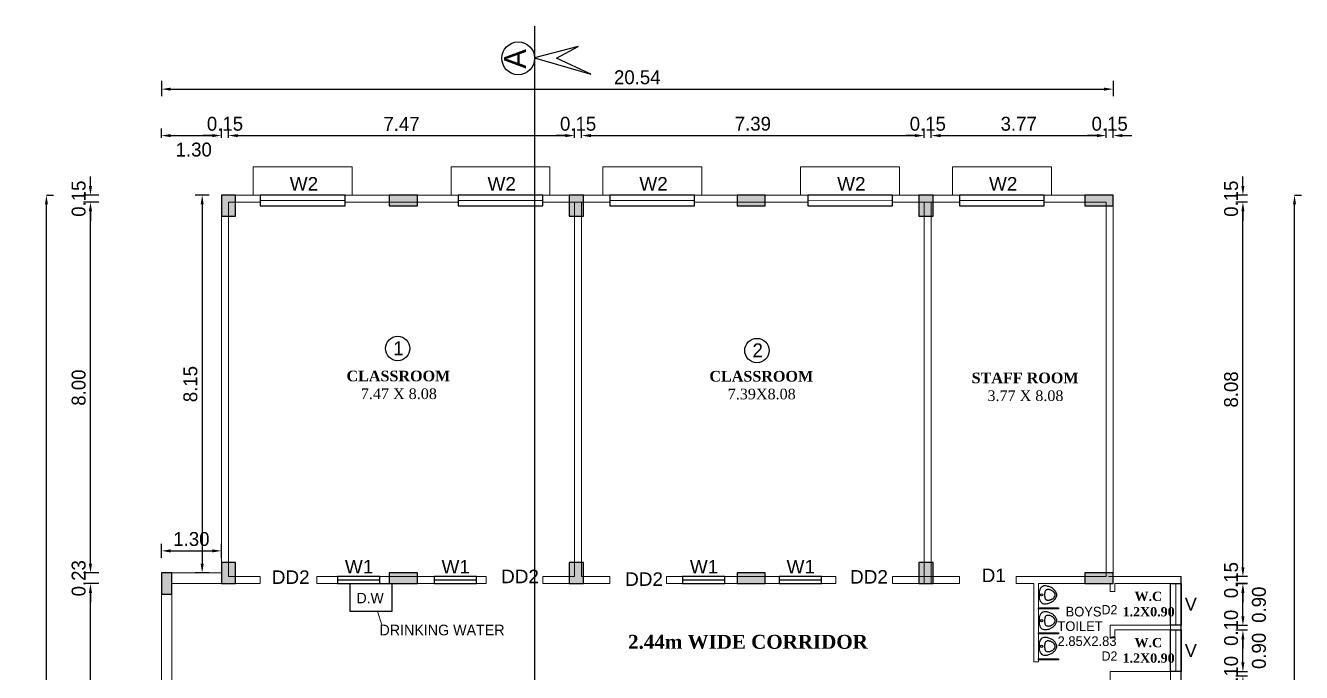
# Model space of a CAD drawing. Header units: metres. Extents: x 605 to 716, y 216 to 296.
# Drawn here: x 635.26 to 662.79, y 259.02 to 272.98 of the extents above; entities that cross this region are included whole.
import ezdxf
from ezdxf.enums import TextEntityAlignment as Align

# ---------------------------------------------------------------- set-up
doc = ezdxf.new("R2010")
doc.units = ezdxf.units.M
doc.linetypes.add('ACAD_ISO04W100', pattern=[30, 24, -3, 0, -3])
doc.linetypes.add('DASHED', pattern=[19.05, 12.7, -6.35])
for name, color, linetype in [('A-ANNO-TEXT01', 255, 'Continuous'), ('column', 7, 'Continuous'), ('Dim', 3, 'Continuous'), ('INT-FIXTURE', 251, 'Continuous'), ('STAIRS', 6, 'Continuous'), ('TEXT', 7, 'Continuous'), ('Window', 7, 'Continuous')]:
    doc.layers.add(name, color=color, linetype=linetype)
for name, color, linetype, lineweight in [('col fill', 251, 'Continuous', 0), ('Readymade Objects & Text', 7, 'Continuous', 40), ('sunshade', 31, 'Continuous', 15), ('wall', 2, 'Continuous', 18)]:
    doc.layers.add(name, color=color, linetype=linetype, lineweight=lineweight)
doc.styles.add('outer', font='BKANT.TTF')
doc.styles.add('text', font='arial.ttf')
doc.dimstyles.new('DC', dxfattribs={"dimtxt": 0.3, "dimasz": 0.2, "dimexe": 0.15, "dimexo": 0.15, "dimgap": 0.1, "dimtad": 1, "dimzin": 1, "dimdsep": 46, "dimtxsty": 'outer', "dimcen": 0.15, "dimdle": 1, "dimclrd": 8, "dimclre": 8, "dimclrt": 7, "dimadec": 0, "dimazin": 0, "dimtfac": 1, "dimtix": 1, "dimtofl": 0, "dimtmove": 2, "dimatfit": 0, "dimfxl": 0, "dimtolj": 1, "dimtzin": 0, "dimarcsym": 0})

# ---------------------------------------------------------------- blocks, each defined once
blk = doc.blocks.new('A$Cceb49713')
at = {"layer": 'col fill'}
for points in [[(-1320.3, 453.6), (-1332.3, 453.6), (-1332.3, 435.6), (-1320.3, 435.6)], [(-1189.8, 453.6), (-1189.8, 444.6), (-1165.8, 444.6), (-1165.8, 453.6)], [(-1024.8, 453.6), (-1036.8, 453.6), (-1036.8, 435.6), (-1024.8, 435.6)], [(-894.3, 453.6), (-894.3, 444.6), (-870.3, 444.6), (-870.3, 453.6)], [(-727.8, 453.6), (-739.8, 453.6), (-739.8, 435.6), (-727.8, 435.6)], [(-598.8, 453.6), (-598.8, 444.6), (-574.8, 444.6), (-574.8, 453.6)], [(-1320.3, 141.6), (-1332.3, 141.6), (-1332.3, 123.6), (-1320.3, 123.6)], [(-1024.8, 141.6), (-1036.8, 141.6), (-1036.8, 123.6), (-1024.8, 123.6)], [(-727.8, 141.6), (-739.8, 141.6), (-739.8, 123.6), (-727.8, 123.6)], [(-1383.3, 114.6), (-1374.3, 114.6), (-1374.3, 132.6), (-1383.3, 132.6)], [(-1189.8, 132.6), (-1189.8, 123.6), (-1165.8, 123.6), (-1165.8, 132.6)], [(-894.3, 132.6), (-894.3, 123.6), (-870.3, 123.6), (-870.3, 132.6)], [(-598.8, 132.6), (-598.8, 123.6), (-574.8, 123.6), (-574.8, 132.6)], [(-1374.3, 27.6), (-1383.3, 27.6), (-1383.3, 6.6), (-1374.3, 6.6)], [(-1173.3, 27.6), (-1182.3, 27.6), (-1182.3, 6.6), (-1173.3, 6.6)], [(-1026.3, 27.6), (-1035.3, 27.6), (-1035.3, 6.6), (-1026.3, 6.6)], [(-738.3, 9.6), (-729.3, 9.6), (-729.3, 27.6), (-738.3, 27.6)], [(-624.3, 18.6), (-624.3, 27.6), (-642.3, 27.6), (-642.3, 18.6)], [(-1035.3, -122.4), (-1026.3, -122.4), (-1026.3, -104.4), (-1035.3, -104.4)], [(-894.3, -104.4), (-894.3, -113.4), (-870.3, -113.4), (-870.3, -104.4)], [(-738.3, -122.4), (-729.3, -122.4), (-729.3, -104.4), (-738.3, -104.4)], [(-624.3, -116.4), (-624.3, -107.4), (-642.3, -107.4), (-642.3, -116.4)], [(-1374.3, -164.4), (-1383.3, -164.4), (-1383.3, -185.4), (-1374.3, -185.4)], [(-1173.3, -164.4), (-1182.3, -164.4), (-1182.3, -185.4), (-1173.3, -185.4)], [(-1026.3, -164.4), (-1035.3, -164.4), (-1035.3, -185.4), (-1026.3, -185.4)], [(-624.3, -179.4), (-624.3, -170.4), (-642.3, -170.4), (-642.3, -179.4)], [(-1383.3, -275.4), (-1374.3, -275.4), (-1374.3, -257.4), (-1383.3, -257.4)], [(-738.3, -314.4), (-729.3, -314.4), (-729.3, -296.4), (-738.3, -296.4)], [(-624.3, -314.4), (-624.3, -305.4), (-642.3, -305.4), (-642.3, -314.4)], [(-1374.3, -413.4), (-1383.3, -413.4), (-1383.3, -434.4), (-1374.3, -434.4)], [(-1173.3, -413.4), (-1182.3, -413.4), (-1182.3, -434.4), (-1173.3, -434.4)], [(-1026.3, -413.4), (-1035.3, -413.4), (-1035.3, -434.4), (-1026.3, -434.4)], [(-729.3, -413.4), (-738.3, -413.4), (-738.3, -434.4), (-729.3, -434.4)], [(-894.3, -425.4), (-894.3, -434.4), (-870.3, -434.4), (-870.3, -425.4)]]:
    blk.add_hatch(color=256, dxfattribs=at).paths.add_polyline_path(points)
at = {"layer": 'column'}
for p, q in [((-1320.3, 141.6), (-1332.3, 141.6)), ((-1332.3, 141.6), (-1332.3, 123.6)), ((-1320.3, 123.6), (-1320.3, 141.6)), ((-1374.3, 132.6), (-1383.3, 132.6)), ((-1383.3, 132.6), (-1383.3, 114.6)), ((-1374.3, 114.6), (-1374.3, 132.6)), ((-1332.3, 123.6), (-1320.3, 123.6)), ((-1383.3, 114.6), (-1374.3, 114.6)), ((-1026.3, -104.4), (-1035.3, -104.4)), ((-1035.3, -104.4), (-1035.3, -122.4)), ((-1026.3, -122.4), (-1026.3, -104.4)), ((-1035.3, -122.4), (-1026.3, -122.4)), ((-1026.3, -164.4), (-1035.3, -164.4)), ((-1035.3, -164.4), (-1035.3, -185.4)), ((-1026.3, -185.4), (-1026.3, -164.4)), ((-1035.3, -185.4), (-1026.3, -185.4))]:
    blk.add_line(p, q, dxfattribs=at)
for points in [[(-1320.3, 453.6), (-1332.3, 453.6), (-1332.3, 435.6), (-1320.3, 435.6)], [(-1189.8, 453.6), (-1189.8, 444.6), (-1165.8, 444.6), (-1165.8, 453.6)], [(-1024.8, 453.6), (-1036.8, 453.6), (-1036.8, 435.6), (-1024.8, 435.6)], [(-894.3, 453.6), (-894.3, 444.6), (-870.3, 444.6), (-870.3, 453.6)], [(-727.8, 453.6), (-739.8, 453.6), (-739.8, 435.6), (-727.8, 435.6)], [(-598.8, 453.6), (-598.8, 444.6), (-574.8, 444.6), (-574.8, 453.6)], [(-1024.8, 141.6), (-1036.8, 141.6), (-1036.8, 123.6), (-1024.8, 123.6)], [(-727.8, 141.6), (-739.8, 141.6), (-739.8, 123.6), (-727.8, 123.6)], [(-1189.8, 132.6), (-1189.8, 123.6), (-1165.8, 123.6), (-1165.8, 132.6)], [(-894.3, 132.6), (-894.3, 123.6), (-870.3, 123.6), (-870.3, 132.6)], [(-598.8, 132.6), (-598.8, 123.6), (-574.8, 123.6), (-574.8, 132.6)], [(-1374.3, 27.6), (-1383.3, 27.6), (-1383.3, 6.6), (-1374.3, 6.6)], [(-1173.3, 27.6), (-1182.3, 27.6), (-1182.3, 6.6), (-1173.3, 6.6)], [(-1026.3, 27.6), (-1035.3, 27.6), (-1035.3, 6.6), (-1026.3, 6.6)], [(-738.3, 9.6), (-729.3, 9.6), (-729.3, 27.6), (-738.3, 27.6)], [(-624.3, 18.6), (-624.3, 27.6), (-642.3, 27.6), (-642.3, 18.6)], [(-894.3, -104.4), (-894.3, -113.4), (-870.3, -113.4), (-870.3, -104.4)], [(-738.3, -122.4), (-729.3, -122.4), (-729.3, -104.4), (-738.3, -104.4)], [(-624.3, -116.4), (-624.3, -107.4), (-642.3, -107.4), (-642.3, -116.4)], [(-1374.3, -164.4), (-1383.3, -164.4), (-1383.3, -185.4), (-1374.3, -185.4)], [(-1173.3, -164.4), (-1182.3, -164.4), (-1182.3, -185.4), (-1173.3, -185.4)], [(-624.3, -179.4), (-624.3, -170.4), (-642.3, -170.4), (-642.3, -179.4)], [(-1383.3, -275.4), (-1374.3, -275.4), (-1374.3, -257.4), (-1383.3, -257.4)], [(-738.3, -314.4), (-729.3, -314.4), (-729.3, -296.4), (-738.3, -296.4)], [(-624.3, -314.4), (-624.3, -305.4), (-642.3, -305.4), (-642.3, -314.4)], [(-1374.3, -413.4), (-1383.3, -413.4), (-1383.3, -434.4), (-1374.3, -434.4)], [(-1173.3, -413.4), (-1182.3, -413.4), (-1182.3, -434.4), (-1173.3, -434.4)], [(-1026.3, -413.4), (-1035.3, -413.4), (-1035.3, -434.4), (-1026.3, -434.4)], [(-729.3, -413.4), (-738.3, -413.4), (-738.3, -434.4), (-729.3, -434.4)], [(-894.3, -425.4), (-894.3, -434.4), (-870.3, -434.4), (-870.3, -425.4)]]:
    blk.add_lwpolyline(points, close=True, dxfattribs=at)
blk = doc.blocks.new('*D172')
at = {"layer": 'Defpoints', "color": 0}
for p in [(639.486, 269.316), (639.07, 261.163), (639.486, 261.163)]:
    blk.add_point(p, dxfattribs=at)
at = {"layer": 'Dim', "color": 8, "lineweight": -2}
for p, q in [((639.22, 269.316), (638.92, 269.316)), ((639.07, 269.116), (639.07, 261.363)), ((639.22, 261.163), (638.92, 261.163))]:
    blk.add_line(p, q, dxfattribs=at)
at = {"layer": 'Dim', "color": 8}
for points in [[(639.037, 269.116), (639.104, 269.116), (639.07, 269.316)], [(639.037, 261.363), (639.104, 261.363), (639.07, 261.163)]]:
    blk.add_solid(points, dxfattribs=at)
at = {"layer": 'Dim', "color": 7, "insert": (638.817, 265.239), "char_height": 0.3, "attachment_point": 5, "rotation": 90, "style": 'outer'}
blk.add_mtext('\\A1;8.15', dxfattribs=at)
blk = doc.blocks.new('*D173')
at = {"layer": 'Defpoints', "color": 0}
for p in [(639.486, 261.64), (638.19, 261.163), (639.486, 261.163)]:
    blk.add_point(p, dxfattribs=at)
at = {"layer": 'Dim', "color": 8, "lineweight": -2}
for p, q in [((638.19, 261.49), (638.19, 261.79)), ((638.39, 261.64), (639.286, 261.64)), ((639.486, 261.49), (639.486, 261.79))]:
    blk.add_line(p, q, dxfattribs=at)
at = {"layer": 'Dim', "color": 8}
for points in [[(638.39, 261.673), (638.39, 261.606), (638.19, 261.64)], [(639.286, 261.673), (639.286, 261.606), (639.486, 261.64)]]:
    blk.add_solid(points, dxfattribs=at)
at = {"layer": 'Dim', "color": 7, "insert": (638.838, 261.894), "char_height": 0.3, "attachment_point": 5, "style": 'outer'}
blk.add_mtext('\\A1;1.30', dxfattribs=at)
blk = doc.blocks.new('URINAL1')
at = {"color": 32, "ltscale": 0.25}
for points in [[(-7.6, 6.5), (-8.4, 6.3), (-9.2, 6), (-9.8, 5.7), (-10.5, 5.4), (-11.1, 5), (-11.6, 4.7), (-12.2, 4.2), (-12.7, 3.8), (-13.2, 3.3), (-13.6, 2.8), (-14, 2.2), (-14.4, 1.6), (-14.7, 1.1), (-14.9, 0.5), (-15.1, -0.1), (-15.1, -0.8), (-15.1, -1.4), (-14.9, -2), (-14.7, -2.6), (-14.4, -3.2), (-14, -3.7), (-13.6, -4.3), (-13.2, -4.8), (-12.7, -5.3), (-12.2, -5.7), (-11.6, -6.2), (-11.1, -6.6), (-10.5, -6.9), (-9.8, -7.2), (-9.2, -7.5), (-8.4, -7.8), (-7.6, -8), (-6.8, -8.2), (-5.9, -8.3), (-5, -8.3), (-4.1, -8.3), (-3.2, -8), (-2.4, -7.6), (-1.7, -7), (-1.1, -6.1), (-0.6, -5), (-0.2, -3.7), (0, -2.3), (0, -0.8), (0, 0.8), (-0.2, 2.2), (-0.6, 3.5), (-1.1, 4.6), (-1.7, 5.5), (-2.4, 6.1), (-3.2, 6.5), (-4.1, 6.8), (-5, 6.8), (-5.9, 6.8), (-6.8, 6.7)], [(-9.2, 3.6), (-9.7, 3.5), (-10.1, 3.3), (-10.5, 3.1), (-10.9, 2.9), (-11.3, 2.7), (-11.6, 2.5), (-11.9, 2.2), (-12.2, 2), (-12.5, 1.7), (-12.8, 1.4), (-13, 1), (-13.3, 0.7), (-13.4, 0.3), (-13.6, 0), (-13.7, -0.4), (-13.7, -0.8), (-13.7, -1.1), (-13.6, -1.5), (-13.4, -1.8), (-13.3, -2.2), (-13, -2.5), (-12.8, -2.9), (-12.5, -3.2), (-12.2, -3.5), (-11.9, -3.7), (-11.6, -4), (-11.3, -4.2), (-10.9, -4.4), (-10.5, -4.6), (-10.1, -4.8), (-9.7, -5), (-9.2, -5.1), (-8.7, -5.2), (-8.1, -5.3), (-7.6, -5.3), (-7, -5.3), (-6.5, -5.1), (-6, -4.9), (-5.6, -4.5), (-5.2, -4), (-5, -3.3), (-4.8, -2.5), (-4.6, -1.7), (-4.6, -0.8), (-4.6, 0.2), (-4.8, 1), (-5, 1.8), (-5.2, 2.5), (-5.6, 3), (-6, 3.4), (-6.5, 3.6), (-7, 3.7), (-7.6, 3.8), (-8.1, 3.8), (-8.7, 3.7)]]:
    blk.add_lwpolyline(points, close=True, dxfattribs=at)
blk.add_circle((-2.2, -0.8), 0.95, dxfattribs=at)
blk = doc.blocks.new('*D79')
at = {"layer": 'Defpoints', "color": 0}
for p in [(638.19, 270.403), (639.486, 270.601), (639.486, 270.403)]:
    blk.add_point(p, dxfattribs=at)
at = {"layer": 'Dim', "color": 8, "lineweight": -2}
for p, q in [((638.19, 270.553), (638.19, 270.751)), ((639.486, 270.553), (639.486, 270.751)), ((638.39, 270.601), (639.286, 270.601))]:
    blk.add_line(p, q, dxfattribs=at)
at = {"layer": 'Dim', "color": 8}
for points in [[(638.39, 270.635), (638.39, 270.568), (638.19, 270.601)], [(639.286, 270.635), (639.286, 270.568), (639.486, 270.601)]]:
    blk.add_solid(points, dxfattribs=at)
at = {"layer": 'Dim', "color": 7, "insert": (638.888, 270.298), "char_height": 0.3, "attachment_point": 5, "style": 'outer'}
blk.add_mtext('\\A1;1.30', dxfattribs=at)
blk = doc.blocks.new('*D80')
at = {"layer": 'Defpoints', "color": 0}
for p in [(639.486, 270.403), (639.638, 270.601), (639.638, 270.403)]:
    blk.add_point(p, dxfattribs=at)
at = {"layer": 'Dim', "color": 8, "lineweight": -2}
for p, q in [((639.486, 270.553), (639.486, 270.751)), ((639.638, 270.553), (639.638, 270.751)), ((639.286, 270.601), (639.086, 270.601)), ((639.838, 270.601), (640.038, 270.601))]:
    blk.add_line(p, q, dxfattribs=at)
at = {"layer": 'Dim', "color": 8}
for points in [[(639.286, 270.635), (639.286, 270.568), (639.486, 270.601)], [(639.838, 270.635), (639.838, 270.568), (639.638, 270.601)]]:
    blk.add_solid(points, dxfattribs=at)
at = {"layer": 'Dim', "color": 7, "insert": (639.562, 270.855), "char_height": 0.3, "attachment_point": 5, "style": 'outer'}
blk.add_mtext('\\A1;0.15', dxfattribs=at)
blk = doc.blocks.new('*D81')
at = {"layer": 'Defpoints', "color": 0}
for p in [(639.638, 270.403), (647.106, 270.601), (647.106, 270.403)]:
    blk.add_point(p, dxfattribs=at)
at = {"layer": 'Dim', "color": 8, "lineweight": -2}
for p, q in [((639.638, 270.553), (639.638, 270.751)), ((647.106, 270.553), (647.106, 270.751)), ((639.838, 270.601), (646.906, 270.601))]:
    blk.add_line(p, q, dxfattribs=at)
at = {"layer": 'Dim', "color": 8}
for points in [[(639.838, 270.635), (639.838, 270.568), (639.638, 270.601)], [(646.906, 270.635), (646.906, 270.568), (647.106, 270.601)]]:
    blk.add_solid(points, dxfattribs=at)
at = {"layer": 'Dim', "color": 7, "insert": (643.372, 270.854), "char_height": 0.3, "attachment_point": 5, "style": 'outer'}
blk.add_mtext('\\A1;7.47', dxfattribs=at)
blk = doc.blocks.new('*D82')
at = {"layer": 'Defpoints', "color": 0}
for p in [(647.106, 270.403), (647.256, 270.601), (647.256, 270.403)]:
    blk.add_point(p, dxfattribs=at)
at = {"layer": 'Dim', "color": 8, "lineweight": -2}
for p, q in [((647.106, 270.553), (647.106, 270.751)), ((647.256, 270.553), (647.256, 270.751)), ((646.906, 270.601), (646.706, 270.601)), ((647.456, 270.601), (647.656, 270.601))]:
    blk.add_line(p, q, dxfattribs=at)
at = {"layer": 'Dim', "color": 8}
for points in [[(646.906, 270.635), (646.906, 270.568), (647.106, 270.601)], [(647.456, 270.635), (647.456, 270.568), (647.256, 270.601)]]:
    blk.add_solid(points, dxfattribs=at)
at = {"layer": 'Dim', "color": 7, "insert": (647.181, 270.855), "char_height": 0.3, "attachment_point": 5, "style": 'outer'}
blk.add_mtext('\\A1;0.15', dxfattribs=at)
blk = doc.blocks.new('*D83')
at = {"layer": 'Defpoints', "color": 0}
for p in [(647.256, 270.403), (654.649, 270.601), (654.649, 270.403)]:
    blk.add_point(p, dxfattribs=at)
at = {"layer": 'Dim', "color": 8, "lineweight": -2}
for p, q in [((647.256, 270.553), (647.256, 270.751)), ((654.649, 270.553), (654.649, 270.751)), ((647.456, 270.601), (654.449, 270.601))]:
    blk.add_line(p, q, dxfattribs=at)
at = {"layer": 'Dim', "color": 8}
for points in [[(647.456, 270.635), (647.456, 270.568), (647.256, 270.601)], [(654.449, 270.635), (654.449, 270.568), (654.649, 270.601)]]:
    blk.add_solid(points, dxfattribs=at)
at = {"layer": 'Dim', "color": 7, "insert": (650.952, 270.856), "char_height": 0.3, "attachment_point": 5, "style": 'outer'}
blk.add_mtext('\\A1;7.39', dxfattribs=at)
blk = doc.blocks.new('*D84')
at = {"layer": 'Defpoints', "color": 0}
for p in [(654.649, 270.403), (654.802, 270.601), (654.802, 270.403)]:
    blk.add_point(p, dxfattribs=at)
at = {"layer": 'Dim', "color": 8, "lineweight": -2}
for p, q in [((654.649, 270.553), (654.649, 270.751)), ((654.802, 270.553), (654.802, 270.751)), ((654.449, 270.601), (654.249, 270.601)), ((655.002, 270.601), (655.202, 270.601))]:
    blk.add_line(p, q, dxfattribs=at)
at = {"layer": 'Dim', "color": 8}
for points in [[(654.449, 270.635), (654.449, 270.568), (654.649, 270.601)], [(655.002, 270.635), (655.002, 270.568), (654.802, 270.601)]]:
    blk.add_solid(points, dxfattribs=at)
at = {"layer": 'Dim', "color": 7, "insert": (654.726, 270.855), "char_height": 0.3, "attachment_point": 5, "style": 'outer'}
blk.add_mtext('\\A1;0.15', dxfattribs=at)
blk = doc.blocks.new('*D85')
at = {"layer": 'Defpoints', "color": 0}
for p in [(654.802, 270.403), (658.574, 270.601), (658.574, 270.403)]:
    blk.add_point(p, dxfattribs=at)
at = {"layer": 'Dim', "color": 8, "lineweight": -2}
for p, q in [((654.802, 270.553), (654.802, 270.751)), ((658.574, 270.553), (658.574, 270.751)), ((655.002, 270.601), (658.374, 270.601))]:
    blk.add_line(p, q, dxfattribs=at)
at = {"layer": 'Dim', "color": 8}
for points in [[(655.002, 270.635), (655.002, 270.568), (654.802, 270.601)], [(658.374, 270.635), (658.374, 270.568), (658.574, 270.601)]]:
    blk.add_solid(points, dxfattribs=at)
at = {"layer": 'Dim', "color": 7, "insert": (656.688, 270.855), "char_height": 0.3, "attachment_point": 5, "style": 'outer'}
blk.add_mtext('\\A1;3.77', dxfattribs=at)
blk = doc.blocks.new('*D86')
at = {"layer": 'Defpoints', "color": 0}
for p in [(658.574, 270.403), (658.726, 270.601), (658.726, 270.403)]:
    blk.add_point(p, dxfattribs=at)
at = {"layer": 'Dim', "color": 8, "lineweight": -2}
for p, q in [((658.574, 270.553), (658.574, 270.751)), ((658.726, 270.553), (658.726, 270.751)), ((658.374, 270.601), (658.174, 270.601)), ((658.926, 270.601), (659.126, 270.601))]:
    blk.add_line(p, q, dxfattribs=at)
at = {"layer": 'Dim', "color": 8}
for points in [[(658.374, 270.635), (658.374, 270.568), (658.574, 270.601)], [(658.926, 270.635), (658.926, 270.568), (658.726, 270.601)]]:
    blk.add_solid(points, dxfattribs=at)
at = {"layer": 'Dim', "color": 7, "insert": (658.65, 270.855), "char_height": 0.3, "attachment_point": 5, "style": 'outer'}
blk.add_mtext('\\A1;0.15', dxfattribs=at)
blk = doc.blocks.new('*D87')
at = {"layer": 'Defpoints', "color": 0}
for p in [(638.19, 271.999), (658.726, 271.999), (658.726, 271.604)]:
    blk.add_point(p, dxfattribs=at)
at = {"layer": 'Dim', "color": 8, "lineweight": -2}
for p, q in [((638.19, 271.784), (638.19, 271.454)), ((658.726, 271.784), (658.726, 271.454)), ((638.39, 271.604), (658.526, 271.604))]:
    blk.add_line(p, q, dxfattribs=at)
at = {"layer": 'Dim', "color": 8}
for points in [[(638.39, 271.637), (638.39, 271.571), (638.19, 271.604)], [(658.526, 271.637), (658.526, 271.571), (658.726, 271.604)]]:
    blk.add_solid(points, dxfattribs=at)
at = {"layer": 'Dim', "color": 7, "insert": (648.458, 271.858), "char_height": 0.3, "attachment_point": 5, "style": 'outer'}
blk.add_mtext('\\A1;20.54', dxfattribs=at)
blk = doc.blocks.new('*D106')
at = {"layer": 'Defpoints', "color": 0}
for p in [(661.525, 261.083), (661.776, 261.083), (661.776, 260.934)]:
    blk.add_point(p, dxfattribs=at)
at = {"layer": 'Dim', "color": 8, "lineweight": -2}
for p, q in [((661.525, 261.283), (661.525, 261.483)), ((661.626, 261.083), (661.375, 261.083)), ((661.626, 260.934), (661.375, 260.934)), ((661.525, 260.734), (661.525, 260.534))]:
    blk.add_line(p, q, dxfattribs=at)
at = {"layer": 'Dim', "color": 8}
for points in [[(661.492, 261.283), (661.558, 261.283), (661.525, 261.083)], [(661.492, 260.734), (661.558, 260.734), (661.525, 260.934)]]:
    blk.add_solid(points, dxfattribs=at)
at = {"layer": 'Dim', "color": 7, "insert": (661.271, 261.008), "char_height": 0.3, "attachment_point": 5, "rotation": 90, "style": 'outer'}
blk.add_mtext('\\A1;0.15', dxfattribs=at)
blk = doc.blocks.new('*D107')
at = {"layer": 'Defpoints', "color": 0}
for p in [(661.525, 269.164), (661.776, 269.164), (661.776, 261.083)]:
    blk.add_point(p, dxfattribs=at)
at = {"layer": 'Dim', "color": 8, "lineweight": -2}
for p, q in [((661.626, 269.164), (661.375, 269.164)), ((661.525, 261.283), (661.525, 268.964)), ((661.626, 261.083), (661.375, 261.083))]:
    blk.add_line(p, q, dxfattribs=at)
at = {"layer": 'Dim', "color": 8}
for points in [[(661.492, 268.964), (661.558, 268.964), (661.525, 269.164)], [(661.492, 261.283), (661.558, 261.283), (661.525, 261.083)]]:
    blk.add_solid(points, dxfattribs=at)
at = {"layer": 'Dim', "color": 7, "insert": (661.271, 265.123), "char_height": 0.3, "attachment_point": 5, "rotation": 90, "style": 'outer'}
blk.add_mtext('\\A1;8.08', dxfattribs=at)
blk = doc.blocks.new('*D108')
at = {"layer": 'Defpoints', "color": 0}
for p in [(661.525, 269.316), (661.776, 269.316), (661.776, 269.164)]:
    blk.add_point(p, dxfattribs=at)
at = {"layer": 'Dim', "color": 8, "lineweight": -2}
for p, q in [((661.525, 269.516), (661.525, 269.716)), ((661.626, 269.316), (661.375, 269.316)), ((661.626, 269.164), (661.375, 269.164)), ((661.525, 268.964), (661.525, 268.764))]:
    blk.add_line(p, q, dxfattribs=at)
at = {"layer": 'Dim', "color": 8}
for points in [[(661.492, 269.516), (661.558, 269.516), (661.525, 269.316)], [(661.492, 268.964), (661.558, 268.964), (661.525, 269.164)]]:
    blk.add_solid(points, dxfattribs=at)
at = {"layer": 'Dim', "color": 7, "insert": (661.271, 269.24), "char_height": 0.3, "attachment_point": 5, "rotation": 90, "style": 'outer'}
blk.add_mtext('\\A1;0.15', dxfattribs=at)
blk = doc.blocks.new('*D109')
at = {"layer": 'Defpoints', "color": 0}
for p in [(662.639, 269.316), (662.639, 269.316), (662.639, 246.761)]:
    blk.add_point(p, dxfattribs=at)
at = {"layer": 'Dim', "color": 8, "lineweight": -2}
for p, q in [((662.639, 269.316), (662.789, 269.316)), ((662.639, 246.961), (662.639, 269.116)), ((662.639, 246.761), (662.789, 246.761))]:
    blk.add_line(p, q, dxfattribs=at)
at = {"layer": 'Dim', "color": 8}
for points in [[(662.605, 269.116), (662.672, 269.116), (662.639, 269.316)], [(662.605, 246.961), (662.672, 246.961), (662.639, 246.761)]]:
    blk.add_solid(points, dxfattribs=at)
at = {"layer": 'Dim', "color": 7, "insert": (662.384, 258.038), "char_height": 0.3, "attachment_point": 5, "rotation": 90, "style": 'outer'}
blk.add_mtext('\\A1;22.56', dxfattribs=at)
blk = doc.blocks.new('*D111')
at = {"layer": 'Defpoints', "color": 0}
for p in [(661.525, 259.031), (661.776, 259.031), (661.776, 258.934)]:
    blk.add_point(p, dxfattribs=at)
at = {"layer": 'Dim', "color": 8, "lineweight": -2}
for p, q in [((661.525, 259.231), (661.525, 259.431)), ((661.626, 259.031), (661.375, 259.031)), ((661.626, 258.934), (661.375, 258.934)), ((661.525, 258.734), (661.525, 258.534))]:
    blk.add_line(p, q, dxfattribs=at)
at = {"layer": 'Dim', "color": 8}
for points in [[(661.492, 259.231), (661.558, 259.231), (661.525, 259.031)], [(661.492, 258.734), (661.558, 258.734), (661.525, 258.934)]]:
    blk.add_solid(points, dxfattribs=at)
at = {"layer": 'Dim', "color": 7, "insert": (661.271, 258.982), "char_height": 0.3, "attachment_point": 5, "rotation": 90, "style": 'outer'}
blk.add_mtext('\\A1;0.10', dxfattribs=at)
blk = doc.blocks.new('*D112')
at = {"layer": 'Defpoints', "color": 0}
for p in [(661.525, 259.931), (661.776, 259.931), (661.776, 259.031)]:
    blk.add_point(p, dxfattribs=at)
at = {"layer": 'Dim', "color": 8, "lineweight": -2}
for p, q in [((661.626, 259.931), (661.375, 259.931)), ((661.525, 259.231), (661.525, 259.731)), ((661.626, 259.031), (661.375, 259.031))]:
    blk.add_line(p, q, dxfattribs=at)
at = {"layer": 'Dim', "color": 8}
for points in [[(661.492, 259.731), (661.558, 259.731), (661.525, 259.931)], [(661.492, 259.231), (661.558, 259.231), (661.525, 259.031)]]:
    blk.add_solid(points, dxfattribs=at)
at = {"layer": 'Dim', "color": 7, "insert": (661.872, 259.481), "char_height": 0.3, "attachment_point": 5, "rotation": 90, "style": 'outer'}
blk.add_mtext('\\A1;0.90', dxfattribs=at)
blk = doc.blocks.new('*D113')
at = {"layer": 'Defpoints', "color": 0}
for p in [(661.525, 260.027), (661.776, 260.027), (661.776, 259.931)]:
    blk.add_point(p, dxfattribs=at)
at = {"layer": 'Dim', "color": 8, "lineweight": -2}
for p, q in [((661.525, 260.227), (661.525, 260.427)), ((661.626, 260.027), (661.375, 260.027)), ((661.626, 259.931), (661.375, 259.931)), ((661.525, 259.731), (661.525, 259.531))]:
    blk.add_line(p, q, dxfattribs=at)
at = {"layer": 'Dim', "color": 8}
for points in [[(661.492, 260.227), (661.558, 260.227), (661.525, 260.027)], [(661.492, 259.731), (661.558, 259.731), (661.525, 259.931)]]:
    blk.add_solid(points, dxfattribs=at)
at = {"layer": 'Dim', "color": 7, "insert": (661.271, 259.979), "char_height": 0.3, "attachment_point": 5, "rotation": 90, "style": 'outer'}
blk.add_mtext('\\A1;0.10', dxfattribs=at)
blk = doc.blocks.new('*D114')
at = {"layer": 'Defpoints', "color": 0}
for p in [(661.525, 260.927), (661.776, 260.927), (661.776, 260.027)]:
    blk.add_point(p, dxfattribs=at)
at = {"layer": 'Dim', "color": 8, "lineweight": -2}
for p, q in [((661.626, 260.927), (661.375, 260.927)), ((661.525, 260.227), (661.525, 260.727)), ((661.626, 260.027), (661.375, 260.027))]:
    blk.add_line(p, q, dxfattribs=at)
at = {"layer": 'Dim', "color": 8}
for points in [[(661.492, 260.727), (661.558, 260.727), (661.525, 260.927)], [(661.492, 260.227), (661.558, 260.227), (661.525, 260.027)]]:
    blk.add_solid(points, dxfattribs=at)
at = {"layer": 'Dim', "color": 7, "insert": (661.872, 260.477), "char_height": 0.3, "attachment_point": 5, "rotation": 90, "style": 'outer'}
blk.add_mtext('\\A1;0.90', dxfattribs=at)
blk = doc.blocks.new('*D119')
at = {"layer": 'Defpoints', "color": 0}
for p in [(636.66, 260.934), (637.138, 260.934), (637.138, 253.235)]:
    blk.add_point(p, dxfattribs=at)
at = {"layer": 'Dim', "color": 8, "lineweight": -2}
for p, q in [((636.84, 260.934), (636.51, 260.934)), ((636.66, 253.435), (636.66, 260.734)), ((636.84, 253.235), (636.51, 253.235))]:
    blk.add_line(p, q, dxfattribs=at)
at = {"layer": 'Dim', "color": 8}
for points in [[(636.626, 260.734), (636.693, 260.734), (636.66, 260.934)], [(636.626, 253.435), (636.693, 253.435), (636.66, 253.235)]]:
    blk.add_solid(points, dxfattribs=at)
at = {"layer": 'Dim', "color": 7, "insert": (636.406, 257.085), "char_height": 0.3, "attachment_point": 5, "rotation": 90, "style": 'outer'}
blk.add_mtext('\\A1;7.70', dxfattribs=at)
blk = doc.blocks.new('*D120')
at = {"layer": 'Defpoints', "color": 0}
for p in [(636.66, 261.163), (637.138, 261.163), (637.138, 260.934)]:
    blk.add_point(p, dxfattribs=at)
at = {"layer": 'Dim', "color": 8, "lineweight": -2}
for p, q in [((636.66, 261.363), (636.66, 261.563)), ((636.84, 261.163), (636.51, 261.163)), ((636.84, 260.934), (636.51, 260.934)), ((636.66, 260.734), (636.66, 260.534))]:
    blk.add_line(p, q, dxfattribs=at)
at = {"layer": 'Dim', "color": 8}
for points in [[(636.626, 261.363), (636.693, 261.363), (636.66, 261.163)], [(636.626, 260.734), (636.693, 260.734), (636.66, 260.934)]]:
    blk.add_solid(points, dxfattribs=at)
at = {"layer": 'Dim', "color": 7, "insert": (636.406, 261.048), "char_height": 0.3, "attachment_point": 5, "rotation": 90, "style": 'outer'}
blk.add_mtext('\\A1;0.23', dxfattribs=at)
blk = doc.blocks.new('*D121')
at = {"layer": 'Defpoints', "color": 0}
for p in [(636.66, 269.164), (637.138, 269.164), (637.138, 261.163)]:
    blk.add_point(p, dxfattribs=at)
at = {"layer": 'Dim', "color": 8, "lineweight": -2}
for p, q in [((636.84, 269.164), (636.51, 269.164)), ((636.66, 261.363), (636.66, 268.964)), ((636.84, 261.163), (636.51, 261.163))]:
    blk.add_line(p, q, dxfattribs=at)
at = {"layer": 'Dim', "color": 8}
for points in [[(636.626, 268.964), (636.693, 268.964), (636.66, 269.164)], [(636.626, 261.363), (636.693, 261.363), (636.66, 261.163)]]:
    blk.add_solid(points, dxfattribs=at)
at = {"layer": 'Dim', "color": 7, "insert": (636.406, 265.163), "char_height": 0.3, "attachment_point": 5, "rotation": 90, "style": 'outer'}
blk.add_mtext('\\A1;8.00', dxfattribs=at)
blk = doc.blocks.new('*D122')
at = {"layer": 'Defpoints', "color": 0}
for p in [(636.66, 269.316), (637.138, 269.316), (637.138, 269.164)]:
    blk.add_point(p, dxfattribs=at)
at = {"layer": 'Dim', "color": 8, "lineweight": -2}
for p, q in [((636.66, 269.516), (636.66, 269.716)), ((636.84, 269.316), (636.51, 269.316)), ((636.84, 269.164), (636.51, 269.164)), ((636.66, 268.964), (636.66, 268.764))]:
    blk.add_line(p, q, dxfattribs=at)
at = {"layer": 'Dim', "color": 8}
for points in [[(636.626, 269.516), (636.693, 269.516), (636.66, 269.316)], [(636.626, 268.964), (636.693, 268.964), (636.66, 269.164)]]:
    blk.add_solid(points, dxfattribs=at)
at = {"layer": 'Dim', "color": 7, "insert": (636.406, 269.24), "char_height": 0.3, "attachment_point": 5, "rotation": 90, "style": 'outer'}
blk.add_mtext('\\A1;0.15', dxfattribs=at)
blk = doc.blocks.new('*D123')
at = {"layer": 'Defpoints', "color": 0}
for p in [(635.71, 269.316), (635.71, 269.316), (635.71, 246.761)]:
    blk.add_point(p, dxfattribs=at)
at = {"layer": 'Dim', "color": 8, "lineweight": -2}
for p, q in [((635.71, 269.316), (635.86, 269.316)), ((635.71, 246.961), (635.71, 269.116)), ((635.71, 246.761), (635.86, 246.761))]:
    blk.add_line(p, q, dxfattribs=at)
at = {"layer": 'Dim', "color": 8}
for points in [[(635.677, 269.116), (635.743, 269.116), (635.71, 269.316)], [(635.677, 246.961), (635.743, 246.961), (635.71, 246.761)]]:
    blk.add_solid(points, dxfattribs=at)
at = {"layer": 'Dim', "color": 7, "insert": (635.456, 258.038), "char_height": 0.3, "attachment_point": 5, "rotation": 90, "style": 'outer'}
blk.add_mtext('\\A1;22.56', dxfattribs=at)

msp = doc.modelspace()

# ---------------------------------------------------------------- linework, layer by layer
at = {"color": 4, "lineweight": 0}
msp.add_line((642.946, 260.04), (642.853, 260.334), dxfattribs=at)
msp.add_lwpolyline([(646.244, 272.276), (647.453, 271.928), (646.712, 272.273), (647.186, 272.523), (646.244, 272.276)])
for points in [[(642.903, 260.936), (642.903, 261.086), (641.993, 261.086), (641.993, 260.936)], [(644.988, 260.936), (644.988, 261.086), (644.078, 261.086), (644.078, 260.936)], [(650.346, 260.936), (650.346, 261.086), (649.436, 261.086), (649.436, 260.936)], [(652.432, 260.936), (652.432, 261.086), (651.522, 261.086), (651.522, 260.936)]]:
    msp.add_lwpolyline(points, close=True)
at = {"color": 4}
for centre in [(643.289, 266.007), (651.039, 265.963)]:
    msp.add_circle(centre, 0.263, dxfattribs=at)
at = {"layer": 'Dim', "color": 7}
msp.add_line((660.193, 258.037), (660.193, 261.086), dxfattribs=at)
for points in [[(642.26, 260.934), (643.16, 260.934), (643.16, 260.334), (642.26, 260.334)], [(659.963, 260.937), (660.193, 260.937), (660.193, 260.037), (659.963, 260.037)], [(659.963, 259.937), (660.193, 259.937), (660.193, 259.037), (659.963, 259.037)]]:
    msp.add_lwpolyline(points, close=True, dxfattribs=at)
msp.add_circle((645.89, 272.27), 0.354, dxfattribs=at)
at = {"layer": 'STAIRS'}
for points in [[(657.112, 260.413), (657.543, 260.413), (657.543, 260.388), (657.112, 260.388)], [(657.112, 259.873), (657.543, 259.873), (657.543, 259.848), (657.112, 259.848)], [(657.112, 259.312), (657.543, 259.312), (657.543, 259.287), (657.112, 259.287)]]:
    msp.add_lwpolyline(points, close=True, dxfattribs=at)
at = {"layer": 'sunshade', "linetype": 'DASHED'}
for points in [[(640.171, 269.316), (640.171, 269.926), (642.305, 269.926), (642.305, 269.316)], [(644.439, 269.316), (644.439, 269.926), (646.572, 269.926), (646.572, 269.316)], [(647.715, 269.316), (647.715, 269.926), (649.849, 269.926), (649.849, 269.316)], [(651.982, 269.316), (651.982, 269.926), (654.116, 269.926), (654.116, 269.316)], [(655.259, 269.316), (655.259, 269.926), (657.393, 269.926), (657.393, 269.316)]]:
    msp.add_lwpolyline(points, dxfattribs=at)
at = {"layer": 'wall', "color": 6}
for p, q in [((639.486, 269.316), (658.726, 269.316)), ((639.486, 269.316), (639.486, 261.163)), ((640.324, 269.087), (640.324, 269.316)), ((642.153, 269.087), (642.153, 269.316)), ((644.591, 269.087), (644.591, 269.316)), ((646.42, 269.087), (646.42, 269.316)), ((647.868, 269.087), (647.868, 269.316)), ((649.696, 269.087), (649.696, 269.316)), ((652.135, 269.087), (652.135, 269.316)), ((653.964, 269.087), (653.964, 269.316)), ((655.411, 269.087), (655.411, 269.316)), ((657.24, 269.087), (657.24, 269.316)), ((658.726, 269.316), (658.726, 260.934)), ((639.638, 269.164), (640.324, 269.164)), ((639.638, 269.164), (639.638, 261.086)), ((642.153, 269.164), (644.591, 269.164)), ((646.42, 269.164), (647.868, 269.164)), ((647.106, 269.164), (647.106, 261.086)), ((647.256, 269.164), (647.256, 261.086)), ((649.696, 269.164), (652.135, 269.164)), ((653.964, 269.164), (655.411, 269.164)), ((654.649, 269.164), (654.649, 260.934)), ((654.802, 269.164), (654.802, 260.934)), ((657.24, 269.164), (658.574, 269.164)), ((658.574, 269.164), (658.574, 261.086)), ((638.19, 261.163), (639.486, 261.163)), ((638.19, 250.799), (638.19, 261.163)), ((639.638, 261.086), (640.324, 261.086)), ((640.324, 261.086), (640.324, 260.934)), ((641.543, 261.086), (641.543, 260.934)), ((641.543, 261.086), (645.201, 261.086)), ((646.42, 261.086), (647.106, 261.086)), ((647.256, 261.086), (647.868, 261.086)), ((647.868, 261.086), (647.868, 260.934)), ((649.087, 261.086), (649.087, 260.934)), ((649.087, 261.086), (652.744, 261.086)), ((653.964, 261.086), (655.411, 261.086)), ((655.411, 261.086), (655.411, 260.934)), ((656.631, 261.086), (656.631, 260.934)), ((656.631, 261.086), (658.574, 261.086)), ((658.622, 261.086), (660.193, 261.086)), ((638.419, 260.934), (640.324, 260.934)), ((638.419, 250.799), (638.419, 260.934)), ((641.543, 260.934), (645.201, 260.934)), ((646.42, 260.934), (647.868, 260.934)), ((649.087, 260.934), (652.744, 260.934)), ((653.964, 260.934), (655.411, 260.934)), ((656.631, 260.934), (657.012, 260.934)), ((657.012, 260.934), (657.012, 259.246)), ((657.112, 260.934), (658.726, 260.934)), ((657.112, 260.934), (657.112, 259.246)), ((658.622, 260.934), (658.734, 260.934)), ((658.663, 260.937), (658.663, 260.76)), ((658.663, 260.76), (658.763, 260.76)), ((658.763, 260.934), (660.193, 260.934)), ((658.763, 260.934), (658.763, 260.76)), ((659.963, 260.934), (659.963, 258.037)), ((658.663, 260.037), (658.663, 259.76)), ((658.663, 260.037), (659.963, 260.037)), ((658.763, 259.937), (658.763, 259.76)), ((658.763, 259.937), (659.963, 259.937)), ((658.663, 259.76), (658.763, 259.76)), ((657.012, 259.246), (657.112, 259.246)), ((658.663, 259.037), (658.663, 258.76)), ((658.663, 259.037), (659.963, 259.037))]:
    msp.add_line(p, q, dxfattribs=at)
at = {"layer": 'wall', "color": 4, "linetype": 'ACAD_ISO04W100', "ltscale": 0.05, "const_width": 0.025}
msp.add_lwpolyline([(646.244, 272.964), (646.244, 243.387)], dxfattribs=at)
at = {"layer": 'wall', "color": 6}
for points in [[(645.201, 260.934), (645.201, 261.086)], [(646.42, 260.934), (646.42, 261.086)], [(652.744, 260.934), (652.744, 261.086)], [(653.964, 260.934), (653.964, 261.086)]]:
    msp.add_lwpolyline(points, dxfattribs=at)
at = {"layer": 'Window'}
for points in [[(642.153, 269.316), (640.324, 269.316), (640.324, 269.087), (642.153, 269.087)], [(646.42, 269.316), (644.591, 269.316), (644.591, 269.087), (646.42, 269.087)], [(649.696, 269.316), (647.868, 269.316), (647.868, 269.087), (649.696, 269.087)], [(653.964, 269.316), (652.135, 269.316), (652.135, 269.087), (653.964, 269.087)], [(657.24, 269.316), (655.411, 269.316), (655.411, 269.087), (657.24, 269.087)]]:
    msp.add_lwpolyline(points, close=True, dxfattribs=at)
for points, const_width in [([(642.153, 269.202), (640.324, 269.202)], 0.0254), ([(646.42, 269.202), (644.591, 269.202)], 0.0254), ([(649.696, 269.202), (647.868, 269.202)], 0.0254), ([(653.964, 269.202), (652.135, 269.202)], 0.0127), ([(657.24, 269.202), (655.411, 269.202)], 0.0254), ([(642.903, 261.011), (641.993, 261.011)], 0.0254), ([(644.988, 261.011), (644.078, 261.011)], 0.0254), ([(650.346, 261.011), (649.436, 261.011)], 0.0254), ([(652.432, 261.011), (651.522, 261.011)], 0.0254)]:
    msp.add_lwpolyline(points, dxfattribs=dict(at, const_width=const_width))
at = {"layer": 'Window', "linetype": 'DASHED', "ltscale": 0.75, "const_width": 0.0254}
for points in [[(660.078, 260.937), (660.078, 260.037)], [(660.078, 259.937), (660.078, 259.037)]]:
    msp.add_lwpolyline(points, dxfattribs=at)

# ---------------------------------------------------------------- block references
at = {"layer": 'INT-FIXTURE', "xscale": 0.0254, "yscale": 0.0254, "zscale": 0.0254, "rotation": 180}
for p in [(657.126, 260.671), (657.126, 260.113), (657.126, 259.561)]:
    msp.add_blockref('URINAL1', p, dxfattribs=at)
at = {"layer": 'wall', "xscale": 0.0254, "yscale": 0.0254, "zscale": 0.0254}
msp.add_blockref('A$Cceb49713', (673.325, 257.795), dxfattribs=at)

# ---------------------------------------------------------------- texts
at = {"style": 'outer'}
msp.add_text('A', height=0.475, rotation=90.0088, dxfattribs=at).set_placement((645.823, 272.257), align=Align.MIDDLE_CENTER)
for s, height, p in [('D.W', 0.225, (642.402, 260.509)), ('DRINKING WATER', 0.23, (642.896, 259.817))]:
    msp.add_text(s, height=height, dxfattribs=at).set_placement(p)
at = {"layer": 'A-ANNO-TEXT01', "color": 2, "style": 'outer'}
for s, height, p in [('1', 0.3, (643.194, 265.861)), ('2', 0.3, (650.945, 265.817)), ('D2', 0.2, (658.475, 260.27)), ('D2', 0.2, (658.475, 259.27))]:
    msp.add_text(s, height=height, dxfattribs=at).set_placement(p)
at = {"layer": 'A-ANNO-TEXT01', "color": 2, "attachment_point": 1, "style": 'outer'}
for s, insert, char_height, width in [('\\A1;{\\fTimes New Roman|b1|i0|c0|p18;\\W4.84277; \\W1;CLASSROOM \\P\\fTimes New Roman|b0|i0|c0|p18;\\W8.40147; \\W1;7.47 X 8.08}', (641.764, 265.529), 0.23, 2.99814), ('\\A1;{\\fTimes New Roman|b1|i0|c0|p18;\\W4.84277; \\W1;CLASSROOM \\P\\fTimes New Roman|b0|i0|c0|p18;\\W9.40147; \\W1;7.39X8.08}', (649.593, 265.523), 0.23, 2.99814), ('\\A1;{\\fTimes New Roman|b1|i0|c0|p18;\\W4.48046; \\W1;STAFF ROOM\\P\\fTimes New Roman|b0|i0|c0|p18;\\W8.4083; \\W1;3.77 X 8.08}', (655.283, 265.487), 0.23, 2.99814), ('\\A1;{\\fTimes New Roman|b1|i0|c0|p18;\\W8.22175;  \\W1;W.C\\P\\W6.51081;  \\W1;1.2X0.90}', (657.945, 260.759), 0.2, 2.99814), ('\\A1;{\\fTimes New Roman|b1|i0|c0|p18;\\W2.86951; \\W1;2.44m WIDE CORRIDOR}', (647.934, 259.827), 0.3, 5.69835), ('\\A1;{\\fTimes New Roman|b1|i0|c0|p18;\\W8.22175;  \\W1;W.C\\P\\W6.51081;  \\W1;1.2X0.90}', (657.945, 259.759), 0.2, 2.99814)]:
    msp.add_mtext(s, dxfattribs=dict(at, insert=insert, char_height=char_height, width=width))
at = {"layer": 'Readymade Objects & Text', "lineweight": 40, "style": 'outer'}
for s, p in [('BOYS', (657.699, 260.224)), ('TOILET', (657.523, 259.91)), ('2.85X2.83', (657.526, 259.587))]:
    msp.add_text(s, height=0.2087, dxfattribs=at).set_placement(p)
at = {"layer": 'TEXT', "linetype": 'Continuous', "ltscale": 0.5, "attachment_point": 1, "style": 'text'}
for s, insert, char_height, width in [('\\A1;{\\W7.816288; }W2', (640.074, 269.707), 0.2921, 2.35791), ('\\A1;{\\W7.816288; }W2', (644.341, 269.707), 0.2921, 2.35791), ('\\A1;{\\W7.816288; }W2', (647.617, 269.707), 0.2921, 2.35791), ('\\A1;{\\W7.816288; }W2', (651.885, 269.707), 0.2921, 2.35791), ('\\A1;{\\W7.816288; }W2', (655.161, 269.707), 0.2921, 2.35791), ('\\A1;W1', (642.15, 261.444), 0.2921, 0.70952), ('\\A1;W1', (644.235, 261.444), 0.2921, 0.70952), ('\\A1;W1', (649.593, 261.444), 0.2921, 0.70952), ('\\A1;W1', (651.679, 261.444), 0.2921, 0.70952), ('\\A1;{\\W7.032457; }DD2', (639.775, 261.218), 0.2921, 2.35791), ('\\A1;{\\W7.032457; }DD2', (644.723, 261.234), 0.2921, 2.35791), ('\\A1;{\\W7.032457; }DD2', (647.399, 261.176), 0.2921, 2.35791), ('\\A1;{\\W7.032457; }DD2', (652.252, 261.225), 0.2921, 2.35791), ('\\A1;{\\W8.567606; }D1', (654.917, 261.257), 0.2921, 2.35791), ('\\A1;{\\W9.693183; }V', (659.22, 260.629), 0.2794, 2.35791), ('\\A1;{\\W9.693183; }V', (659.22, 259.629), 0.2794, 2.35791)]:
    msp.add_mtext(s, dxfattribs=dict(at, insert=insert, char_height=char_height, width=width))

# ---------------------------------------------------------------- dimensions: what is measured, and where the dimension line sits
at = {"layer": 'Dim', "color": 3}
for p1, p2, distance, picture, middle in [((638.19, 271.999), (658.726, 271.999), -0.395, '*D87', (648.458, 271.858)), ((635.7099, 246.7608), (635.7099, 269.316), 0, '*D123', (635.4556, 258.0384)), ((662.6387, 246.7608), (662.6387, 269.316), 0, '*D109', (662.3844, 258.0384))]:
    dim = msp.add_aligned_dim(p1=p1, p2=p2, distance=distance, dimstyle='DC', override={"dimpost": '\\X', "dimfxl": 0.18}, dxfattribs=at)
    dim.commit()
    dim.dimension.update_dxf_attribs({"geometry": picture, "text_midpoint": middle})
for base, p1, p2, picture, middle in [((639.638, 270.601), (639.486, 270.403), (639.638, 270.403), '*D80', (639.562, 270.855)), ((647.106, 270.601), (639.638, 270.403), (647.106, 270.403), '*D81', (643.372, 270.854)), ((647.256, 270.601), (647.106, 270.403), (647.256, 270.403), '*D82', (647.181, 270.855)), ((654.649, 270.601), (647.256, 270.403), (654.649, 270.403), '*D83', (650.952, 270.856)), ((654.802, 270.601), (654.649, 270.403), (654.802, 270.403), '*D84', (654.726, 270.855)), ((658.574, 270.601), (654.802, 270.403), (658.574, 270.403), '*D85', (656.688, 270.855)), ((658.726, 270.601), (658.574, 270.403), (658.726, 270.403), '*D86', (658.65, 270.855))]:
    dim = msp.add_linear_dim(base=base, p1=p1, p2=p2, dimstyle='DC', override={"dimpost": '\\X', "dimfxl": 0.18}, dxfattribs=at)
    dim.commit()
    dim.dimension.update_dxf_attribs({"geometry": picture, "text_midpoint": middle})
dim = msp.add_linear_dim(base=(639.486, 270.601), p1=(638.19, 270.403), p2=(639.486, 270.403), dimstyle='DC', override={"dimpost": '\\X', "dimfxl": 0.18}, dxfattribs=at)
dim.commit()
dim.dimension.update_dxf_attribs({"geometry": '*D79', "text_midpoint": (638.888, 270.298), "dimtype": 160})
for base, p1, p2, picture, middle in [((636.66, 269.316), (637.138, 269.164), (637.138, 269.316), '*D122', (636.406, 269.24)), ((661.525, 269.316), (661.776, 269.164), (661.776, 269.316), '*D108', (661.271, 269.24)), ((636.66, 269.164), (637.138, 261.163), (637.138, 269.164), '*D121', (636.406, 265.163)), ((661.525, 269.164), (661.776, 261.083), (661.776, 269.164), '*D107', (661.271, 265.123)), ((636.66, 261.163), (637.138, 260.934), (637.138, 261.163), '*D120', (636.406, 261.048)), ((661.525, 261.083), (661.776, 260.934), (661.776, 261.083), '*D106', (661.271, 261.008)), ((636.66, 260.934), (637.138, 253.235), (637.138, 260.934), '*D119', (636.406, 257.085)), ((661.525, 260.027), (661.776, 259.931), (661.776, 260.027), '*D113', (661.271, 259.979)), ((661.525, 259.031), (661.776, 258.934), (661.776, 259.031), '*D111', (661.271, 258.982))]:
    dim = msp.add_linear_dim(base=base, p1=p1, p2=p2, angle=270, dimstyle='DC', override={"dimpost": '\\X', "dimfxl": 0.18}, dxfattribs=at)
    dim.commit()
    dim.dimension.update_dxf_attribs({"geometry": picture, "text_midpoint": middle})
at = {"layer": 'Dim', "color": 7}
for p1, distance, picture, middle in [((639.486, 269.316), -0.415, '*D172', (638.817, 265.239)), ((638.19, 261.163), 0.477, '*D173', (638.838, 261.894))]:
    dim = msp.add_aligned_dim(p1=p1, p2=(639.486, 261.163), distance=distance, dimstyle='DC', override={"dimpost": '\\X'}, dxfattribs=at)
    dim.commit()
    dim.dimension.update_dxf_attribs({"geometry": picture, "text_midpoint": middle})
at = {"layer": 'Dim', "color": 3}
for base, p1, p2, picture, middle in [((661.525, 260.927), (661.776, 260.027), (661.776, 260.927), '*D114', (661.872, 260.477)), ((661.525, 259.931), (661.776, 259.031), (661.776, 259.931), '*D112', (661.872, 259.481))]:
    dim = msp.add_linear_dim(base=base, p1=p1, p2=p2, angle=270, dimstyle='DC', override={"dimpost": '\\X', "dimfxl": 0.18}, dxfattribs=at)
    dim.commit()
    dim.dimension.update_dxf_attribs({"geometry": picture, "text_midpoint": middle, "dimtype": 160})

doc.saveas('drawing.dxf')
